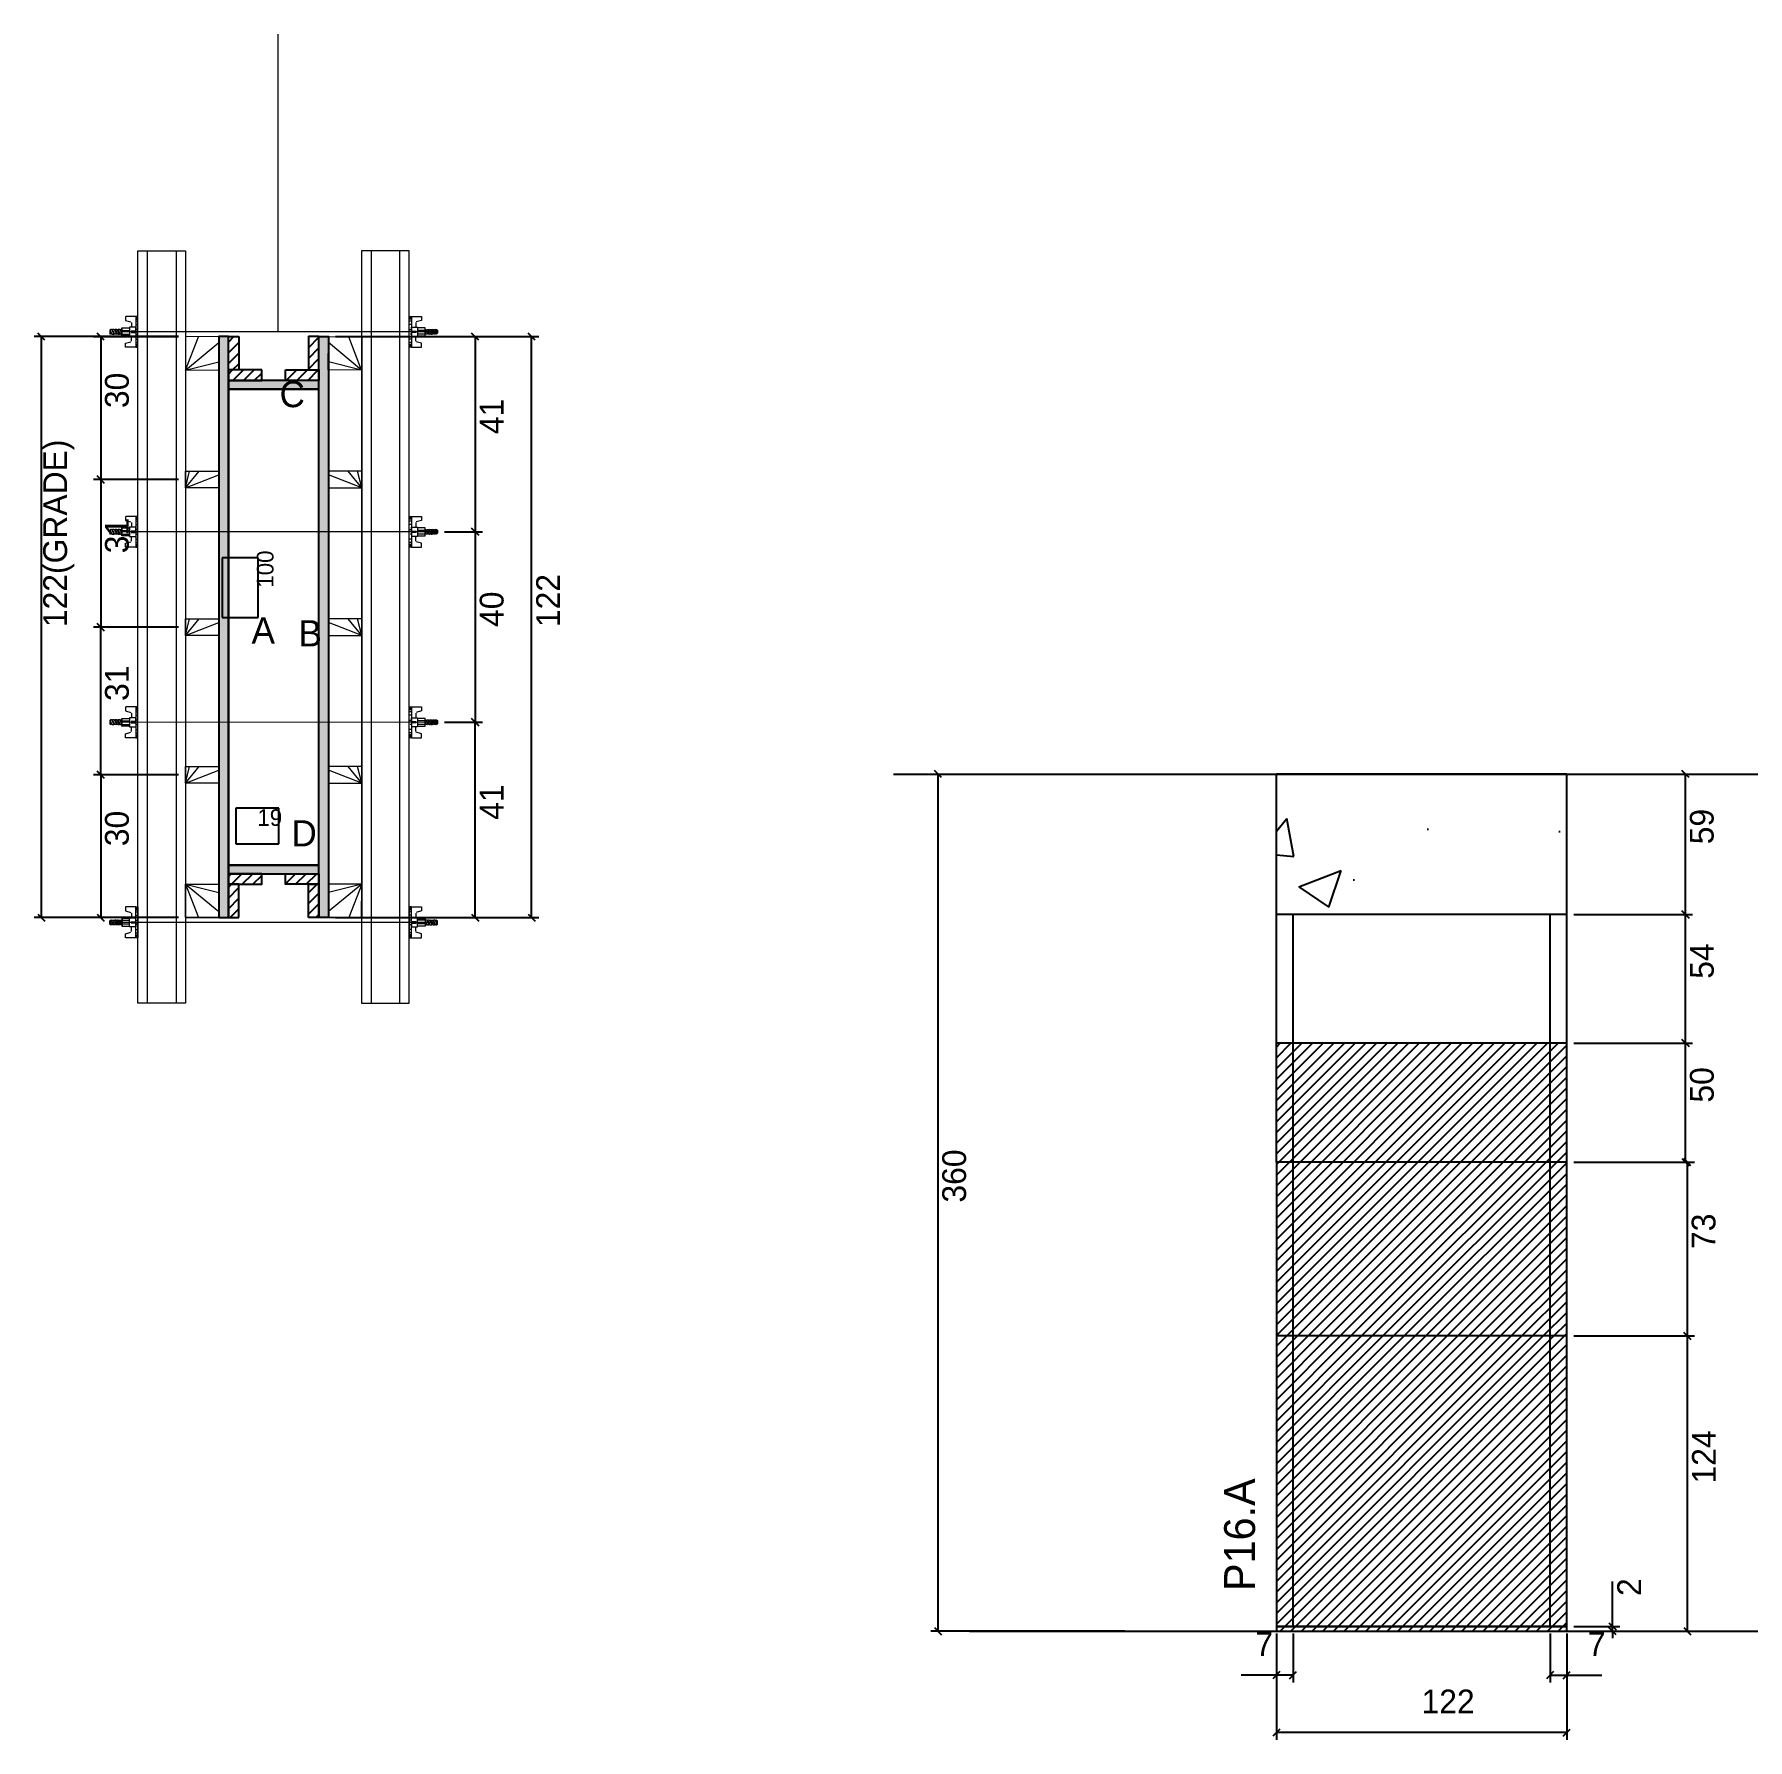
# Model space of a CAD drawing. Header units: metres. Extents: x 4489 to 5830, y 12348 to 13065.
# Drawn here: x 4489 to 5209, y 12348 to 13065 of the extents above; entities that cross this region are included whole.
import ezdxf

# ---------------------------------------------------------------- set-up
doc = ezdxf.new("R2010")
doc.units = ezdxf.units.M
for name, color, linetype in [('CHAPA', 7, 'Continuous'), ('COTA', 7, 'Continuous'), ('Hachura', 7, 'Continuous'), ('Madeira', 7, 'Continuous'), ('NIVEL 2° PAV.', 7, 'Continuous'), ('Nível', 7, 'Continuous'), ('Painéis', 7, 'Continuous'), ('Perfil Metálico', 7, 'Continuous'), ('SARR_2.2x7', 7, 'Continuous'), ('SARRAFO', 7, 'Continuous'), ('Texto Seção', 7, 'Continuous'), ('TEXTO_GERAL', 7, 'Continuous')]:
    doc.layers.add(name, color=color, linetype=linetype)

msp = doc.modelspace()

# ---------------------------------------------------------------- hatches: boundary and pattern name
at = {"layer": 'COTA'}
h = msp.add_hatch(dxfattribs=at)
h.set_pattern_fill('AR-CONC')
h.paths.add_polyline_path([(5010.48, 12753.86), (5010.48, 12694.86), (5132.48, 12694.86), (5132.48, 12753.86), (5010.48, 12753.86)])
at = {"layer": 'Hachura'}
h = msp.add_hatch(color=7, dxfattribs=at)
h.dxf.hatch_style = 1
h.paths.add_polyline_path([(4570.14, 12937.57), (4566.14, 12937.57), (4566.14, 12693.57), (4570.14, 12693.57), (4570.14, 12937.57)])
h = msp.add_hatch(color=7, dxfattribs=at)
h.dxf.hatch_style = 1
h.paths.add_polyline_path([(4570.14, 12937.57), (4566.14, 12937.57), (4566.14, 12693.57), (4570.14, 12693.57), (4570.14, 12937.57)])
h = msp.add_hatch(dxfattribs=at)
h.set_pattern_fill('ANSI31')
h.paths.add_polyline_path([(4570.14, 12923.57), (4574.54, 12923.57), (4574.54, 12937.57), (4570.14, 12937.57), (4570.14, 12923.57)])
h = msp.add_hatch(dxfattribs=at)
h.set_pattern_fill('ANSI31')
h.paths.add_polyline_path([(4608.14, 12923.57), (4603.74, 12923.57), (4603.74, 12937.57), (4608.14, 12937.57), (4608.14, 12923.57)])
h = msp.add_hatch(color=7, dxfattribs=at)
h.dxf.hatch_style = 1
h.paths.add_polyline_path([(4608.14, 12937.57), (4612.14, 12937.57), (4612.14, 12693.57), (4608.14, 12693.57), (4608.14, 12937.57)])
h = msp.add_hatch(color=7, dxfattribs=at)
h.dxf.hatch_style = 1
h.paths.add_polyline_path([(4608.14, 12937.57), (4612.14, 12937.57), (4612.14, 12693.57), (4608.14, 12693.57), (4608.14, 12937.57)])
h = msp.add_hatch(dxfattribs=at)
h.set_pattern_fill('ANSI31')
h.paths.add_polyline_path([(4570.14, 12919.17), (4570.14, 12923.57), (4584.14, 12923.57), (4584.14, 12919.17), (4570.14, 12919.17)])
h = msp.add_hatch(dxfattribs=at)
h.set_pattern_fill('ANSI31')
h.paths.add_polyline_path([(4608.14, 12919.17), (4608.14, 12923.57), (4594.14, 12923.57), (4594.14, 12919.17), (4608.14, 12919.17)])
h = msp.add_hatch(color=7, dxfattribs=at)
h.dxf.hatch_style = 1
h.paths.add_polyline_path([(4608.14, 12915.57), (4608.14, 12919.17), (4570.14, 12919.17), (4570.14, 12915.57), (4608.14, 12915.57)])
h = msp.add_hatch(color=7, dxfattribs=at)
h.dxf.hatch_style = 1
h.paths.add_polyline_path([(4608.14, 12915.57), (4608.14, 12919.17), (4570.14, 12919.17), (4570.14, 12915.57), (4608.14, 12915.57)])
h = msp.add_hatch(color=7, dxfattribs=at)
h.dxf.hatch_style = 1
h.paths.add_polyline_path([(4608.14, 12711.97), (4608.14, 12715.57), (4570.14, 12715.57), (4570.14, 12711.97), (4608.14, 12711.97)])
h = msp.add_hatch(color=7, dxfattribs=at)
h.dxf.hatch_style = 1
h.paths.add_polyline_path([(4608.14, 12711.97), (4608.14, 12715.57), (4570.14, 12715.57), (4570.14, 12711.97), (4608.14, 12711.97)])
h = msp.add_hatch(dxfattribs=at)
h.set_pattern_fill('ANSI31')
h.paths.add_polyline_path([(4570.14, 12707.57), (4570.14, 12711.97), (4584.14, 12711.97), (4584.14, 12707.57), (4570.14, 12707.57)])
h = msp.add_hatch(dxfattribs=at)
h.set_pattern_fill('ANSI31')
h.paths.add_polyline_path([(4570.14, 12707.57), (4574.54, 12707.57), (4574.54, 12693.57), (4570.14, 12693.57), (4570.14, 12707.57)])
h = msp.add_hatch(dxfattribs=at)
h.set_pattern_fill('ANSI31')
h.paths.add_polyline_path([(4608.14, 12707.57), (4608.14, 12711.97), (4594.14, 12711.97), (4594.14, 12707.57), (4608.14, 12707.57)])
h = msp.add_hatch(dxfattribs=at)
h.set_pattern_fill('ANSI31')
h.paths.add_polyline_path([(4608.14, 12707.57), (4603.74, 12707.57), (4603.74, 12693.57), (4608.14, 12693.57), (4608.14, 12707.57)])
h = msp.add_hatch(dxfattribs=at)
h.set_pattern_fill('ANSI31')
h.paths.add_polyline_path([(5010.48, 12640.86), (5010.48, 12517.86), (5132.48, 12517.86), (5132.48, 12640.86), (5010.48, 12640.86)])
h = msp.add_hatch(dxfattribs=at)
h.set_pattern_fill('ANSI31')
h.paths.add_polyline_path([(5132.48, 12517.86), (5010.48, 12517.86), (5010.48, 12393.86), (5132.48, 12393.86), (5132.48, 12517.86)])

# ---------------------------------------------------------------- linework, layer by layer
at = {"layer": 'CHAPA', "color": 1, "lineweight": 25}
for points in [[(4570.14, 12937.57), (4566.14, 12937.57), (4566.14, 12693.57), (4570.14, 12693.57)], [(4570.14, 12937.57), (4566.14, 12937.57), (4566.14, 12693.57), (4570.14, 12693.57)], [(4608.14, 12937.57), (4612.14, 12937.57), (4612.14, 12693.57), (4608.14, 12693.57)], [(4608.14, 12937.57), (4612.14, 12937.57), (4612.14, 12693.57), (4608.14, 12693.57)], [(4608.14, 12915.57), (4608.14, 12919.17), (4570.14, 12919.17), (4570.14, 12915.57)], [(4608.14, 12915.57), (4608.14, 12919.17), (4570.14, 12919.17), (4570.14, 12915.57)], [(4608.14, 12711.97), (4608.14, 12715.57), (4570.14, 12715.57), (4570.14, 12711.97)], [(4608.14, 12711.97), (4608.14, 12715.57), (4570.14, 12715.57), (4570.14, 12711.97)]]:
    msp.add_lwpolyline(points, close=True, dxfattribs=at)
at = {"layer": 'COTA', "color": 0, "lineweight": 25}
for p, q in [((4493.08, 12936.07), (4490.08, 12939.07)), ((4518.01, 12936.05), (4515.01, 12939.05)), ((4675.36, 12936.07), (4672.36, 12939.07)), ((4699.05, 12936.07), (4696.05, 12939.07)), ((4515.01, 12879.06), (4518.01, 12876.06)), ((4518.01, 12876.06), (4515.01, 12879.06)), ((4672.36, 12857.14), (4675.36, 12854.14)), ((4675.36, 12854.14), (4672.36, 12857.14)), ((4515.01, 12817.08), (4518.01, 12814.08)), ((4518.01, 12814.06), (4515.01, 12817.06)), ((4675.36, 12774.14), (4672.36, 12777.14)), ((4672.36, 12777.14), (4675.36, 12774.14)), ((4518.01, 12752.06), (4515.01, 12755.06)), ((4515.01, 12755.06), (4518.01, 12752.06)), ((5183.86, 12752.36), (5180.86, 12755.36)), ((4490.08, 12695.07), (4493.08, 12692.07)), ((4515.01, 12695.06), (4518.01, 12692.06)), ((4672.36, 12695.07), (4675.36, 12692.07)), ((4696.05, 12695.07), (4699.05, 12692.07)), ((5180.86, 12696.36), (5183.86, 12693.36)), ((5183.86, 12693.36), (5180.86, 12696.36)), ((5183.86, 12639.36), (5180.86, 12642.36)), ((5180.86, 12642.36), (5183.86, 12639.36)), ((5180.86, 12592.36), (5183.86, 12589.36)), ((5184.7, 12589.36), (5181.7, 12592.36)), ((5184.7, 12516.36), (5181.7, 12519.36)), ((5181.7, 12519.36), (5184.7, 12516.36)), ((5150.23, 12397.36), (5153.23, 12394.36)), ((5153.23, 12392.36), (5150.23, 12395.36)), ((5181.7, 12395.36), (5184.7, 12392.36)), ((5011.98, 12376.85), (5008.98, 12373.85)), ((5015.98, 12373.85), (5018.98, 12376.85)), ((5126.98, 12376.85), (5123.98, 12373.85)), ((5130.98, 12373.85), (5133.98, 12376.85)), ((5011.98, 12352.75), (5008.98, 12349.75)), ((5130.98, 12349.75), (5133.98, 12352.75))]:
    msp.add_line(p, q, dxfattribs=at)
at = {"layer": 'COTA', "color": 241, "lineweight": 25}
for p, q in [((4549.14, 12937.57), (4488.58, 12937.57)), ((4491.58, 12693.57), (4491.58, 12937.57)), ((4549.13, 12937.55), (4513.51, 12937.55)), ((4516.51, 12937.55), (4516.51, 12877.56)), ((4615.14, 12937.57), (4700.55, 12937.57)), ((4649.14, 12937.57), (4676.86, 12937.57)), ((4673.86, 12937.57), (4673.86, 12855.64)), ((4697.55, 12693.57), (4697.55, 12937.57)), ((4549.13, 12877.56), (4513.51, 12877.56)), ((4549.13, 12877.56), (4513.51, 12877.56)), ((4516.51, 12877.56), (4516.51, 12815.58)), ((4660.94, 12855.64), (4676.86, 12855.64)), ((4660.94, 12855.64), (4676.86, 12855.64)), ((4673.86, 12855.64), (4673.86, 12775.64)), ((4549.13, 12815.58), (4513.51, 12815.58)), ((4549.13, 12815.56), (4513.51, 12815.56)), ((4516.51, 12753.56), (4516.51, 12815.56)), ((4660.94, 12775.64), (4676.86, 12775.64)), ((4660.94, 12775.64), (4676.86, 12775.64)), ((4673.86, 12693.57), (4673.86, 12775.64)), ((4549.13, 12753.56), (4513.51, 12753.56)), ((4549.13, 12753.56), (4513.51, 12753.56)), ((4516.51, 12753.56), (4516.51, 12693.56)), ((5132.48, 12753.86), (5010.48, 12753.86)), ((5010.48, 12694.86), (5010.48, 12753.86)), ((5132.48, 12694.86), (5132.48, 12753.86)), ((4549.14, 12693.57), (4488.58, 12693.57)), ((4549.13, 12693.56), (4513.51, 12693.56)), ((4615.14, 12693.57), (4700.55, 12693.57)), ((4649.14, 12693.57), (4676.86, 12693.57))]:
    msp.add_line(p, q, dxfattribs=at)
at = {"layer": 'COTA', "color": 180, "lineweight": 25}
for p, q in [((4582.59, 12844.63), (4567.59, 12844.63)), ((4567.59, 12844.63), (4567.59, 12819.63)), ((4582.59, 12819.63), (4582.59, 12844.63)), ((4567.59, 12819.63), (4582.59, 12819.63)), ((4591.32, 12739.57), (4573.32, 12739.57)), ((4573.32, 12739.57), (4573.32, 12724.57)), ((4591.32, 12724.57), (4591.32, 12739.57)), ((4573.32, 12724.57), (4591.32, 12724.57))]:
    msp.add_line(p, q, dxfattribs=at)
at = {"layer": 'COTA', "color": 4, "lineweight": 25}
for p, q in [((5135.48, 12753.86), (5185.36, 12753.86)), ((5182.36, 12694.86), (5182.36, 12753.86)), ((5135.48, 12694.86), (5185.36, 12694.86)), ((5135.48, 12694.86), (5185.36, 12694.86)), ((5182.36, 12640.86), (5182.36, 12694.86)), ((5135.48, 12640.86), (5185.36, 12640.86)), ((5135.48, 12640.86), (5185.36, 12640.86)), ((5182.36, 12590.86), (5182.36, 12640.86)), ((5135.48, 12590.86), (5185.36, 12590.86)), ((5153.48, 12590.86), (5186.2, 12590.86)), ((5183.2, 12517.86), (5183.2, 12590.86)), ((5135.48, 12517.86), (5186.2, 12517.86)), ((5135.48, 12517.86), (5186.2, 12517.86)), ((5183.2, 12393.86), (5183.2, 12517.86)), ((5151.73, 12395.86), (5151.73, 12414.66)), ((5010.48, 12392.86), (5010.48, 12348.25)), ((5010.48, 12390.86), (5010.48, 12372.35)), ((5017.48, 12392.86), (5017.48, 12372.35)), ((5125.48, 12392.86), (5125.48, 12372.35)), ((5132.48, 12392.86), (5132.48, 12348.25)), ((5132.48, 12390.86), (5132.48, 12372.35)), ((5135.48, 12395.86), (5154.73, 12395.86)), ((5135.48, 12393.86), (5154.73, 12393.86)), ((5135.48, 12393.86), (5186.2, 12393.86)), ((5151.73, 12393.86), (5151.73, 12395.86)), ((5151.73, 12393.86), (5151.73, 12390.86)), ((5010.48, 12375.35), (4995.75, 12375.35)), ((5017.48, 12375.35), (5010.48, 12375.35)), ((5125.48, 12375.35), (5132.48, 12375.35)), ((5132.48, 12375.35), (5147.21, 12375.35)), ((5132.48, 12351.25), (5010.48, 12351.25))]:
    msp.add_line(p, q, dxfattribs=at)
at = {"layer": 'Hachura', "color": 0, "lineweight": 9}
for p, q in [((4526.98, 12946.02), (4526.98, 12944.35)), ((4532.14, 12946.02), (4527, 12946.02)), ((4531.22, 12945.88), (4532.14, 12945.88)), ((4531.22, 12945.67), (4532.14, 12945.67)), ((4531.22, 12945.34), (4532.14, 12945.34)), ((4531.24, 12946.02), (4531.24, 12933.13)), ((4531.24, 12946.02), (4531.24, 12940.87)), ((4532.14, 12933.13), (4532.14, 12946.02)), ((4647.06, 12945.88), (4646.13, 12945.88)), ((4647.06, 12945.67), (4646.13, 12945.67)), ((4647.06, 12945.34), (4646.13, 12945.34)), ((4646.14, 12933.13), (4646.14, 12946.02)), ((4646.14, 12946.02), (4651.27, 12946.02)), ((4647.04, 12946.03), (4647.04, 12933.13)), ((4647.04, 12946.03), (4647.04, 12940.87)), ((4651.3, 12946.03), (4651.3, 12944.35)), ((4520.66, 12940.61), (4520.34, 12940.29)), ((4520.34, 12940.29), (4520.34, 12939)), ((4520.66, 12938.67), (4520.34, 12939)), ((4520.98, 12940.61), (4520.66, 12940.61)), ((4520.66, 12938.67), (4520.66, 12940.61)), ((4521.3, 12938.67), (4520.66, 12939.96)), ((4521.22, 12938.57), (4520.66, 12939.7)), ((4520.66, 12939.19), (4521, 12938.51)), ((4520.66, 12938.93), (4520.79, 12938.67)), ((4520.98, 12940.61), (4521.95, 12938.67)), ((4520.98, 12940.61), (4521.95, 12938.67)), ((4521.07, 12940.68), (4522.16, 12938.51)), ((4521.3, 12938.67), (4521.95, 12938.67)), ((4522.39, 12938.57), (4521.32, 12940.71)), ((4522.14, 12940.61), (4521.5, 12940.61)), ((4522.46, 12938.67), (4521.5, 12940.61)), ((4522.14, 12940.61), (4523.11, 12938.67)), ((4522.23, 12940.68), (4523.32, 12938.51)), ((4523.11, 12938.67), (4522.46, 12938.67)), ((4523.55, 12938.57), (4522.48, 12940.71)), ((4523.3, 12940.61), (4522.66, 12940.61)), ((4523.63, 12938.67), (4522.66, 12940.61)), ((4522.87, 12940.61), (4522.66, 12940.61)), ((4523.3, 12940.61), (4524.27, 12938.67)), ((4523.4, 12940.68), (4524.48, 12938.51)), ((4523.84, 12938.67), (4523.63, 12938.67)), ((4524.71, 12938.57), (4523.64, 12940.71)), ((4524.46, 12940.61), (4523.82, 12940.61)), ((4524.79, 12938.67), (4523.82, 12940.61)), ((4523.84, 12938.67), (4524.27, 12938.67)), ((4524.46, 12940.61), (4525.43, 12938.67)), ((4524.79, 12938.67), (4525.43, 12938.67)), ((4525.43, 12939.45), (4524.8, 12940.71)), ((4525.43, 12939.7), (4524.98, 12940.61)), ((4525.43, 12940.61), (4524.98, 12940.61)), ((4525.43, 12937.9), (4525.43, 12941.25)), ((4525.43, 12941.25), (4528.66, 12941.25)), ((4525.43, 12940.22), (4528.66, 12940.22)), ((4525.43, 12938.67), (4528.66, 12938.67)), ((4528.66, 12937.9), (4525.43, 12937.9)), ((4525.5, 12937.9), (4525.5, 12941.25)), ((4526.98, 12944.35), (4529.19, 12943.77)), ((4528.66, 12941.51), (4528.66, 12937.64)), ((4531.24, 12941.51), (4528.66, 12941.51)), ((4528.66, 12937.64), (4528.66, 12937.9)), ((4528.66, 12937.64), (4528.66, 12937.9)), ((4531.24, 12939.89), (4529.24, 12939.89)), ((4529.24, 12939.37), (4531.24, 12939.37)), ((4529.43, 12943.45), (4529.43, 12941.51)), ((4531.22, 12944.87), (4532.14, 12944.87)), ((4531.22, 12944.03), (4532.14, 12944.03)), ((4531.22, 12942.62), (4532.14, 12942.62)), ((4531.24, 12939.58), (4531.24, 12941.51)), ((4531.24, 12940.87), (4531.24, 12940.22)), ((4531.24, 12939.58), (4532.14, 12939.58)), ((4531.56, 12940.54), (4531.34, 12940.54)), ((4531.36, 12938.6), (4531.79, 12938.6)), ((4531.99, 12940.54), (4531.56, 12940.54)), ((4532.14, 12934.08), (4532.14, 12941.89)), ((4647.06, 12944.87), (4646.13, 12944.87)), ((4647.06, 12944.03), (4646.13, 12944.03)), ((4647.06, 12942.62), (4646.13, 12942.62)), ((4646.14, 12934.08), (4646.14, 12941.89)), ((4647.04, 12939.58), (4646.14, 12939.58)), ((4646.29, 12940.54), (4646.72, 12940.54)), ((4646.91, 12938.6), (4646.48, 12938.6)), ((4646.72, 12940.54), (4646.93, 12940.54)), ((4647.04, 12939.58), (4647.04, 12941.51)), ((4647.04, 12941.51), (4649.62, 12941.51)), ((4647.04, 12940.87), (4647.04, 12940.22)), ((4647.04, 12939.89), (4649.04, 12939.89)), ((4649.04, 12939.37), (4647.04, 12939.37)), ((4648.85, 12943.46), (4648.85, 12941.51)), ((4651.3, 12944.35), (4649.09, 12943.77)), ((4649.62, 12941.51), (4649.62, 12937.64)), ((4652.85, 12941.25), (4649.62, 12941.25)), ((4652.85, 12940.22), (4649.62, 12940.22)), ((4652.85, 12938.67), (4649.62, 12938.67)), ((4649.62, 12937.9), (4652.85, 12937.9)), ((4649.62, 12937.64), (4649.62, 12937.9)), ((4649.62, 12937.64), (4649.62, 12937.9)), ((4652.78, 12937.9), (4652.78, 12941.25)), ((4652.85, 12937.9), (4652.85, 12941.25)), ((4652.85, 12939.45), (4653.48, 12940.71)), ((4653.81, 12940.61), (4652.85, 12938.67)), ((4652.85, 12939.71), (4653.3, 12940.61)), ((4652.85, 12940.61), (4653.3, 12940.61)), ((4653.49, 12938.67), (4652.85, 12938.67)), ((4653.49, 12938.67), (4654.46, 12940.61)), ((4653.57, 12938.57), (4654.64, 12940.71)), ((4654.88, 12940.68), (4653.8, 12938.52)), ((4653.81, 12940.61), (4654.46, 12940.61)), ((4654.97, 12940.61), (4654.01, 12938.67)), ((4654.44, 12938.67), (4654.01, 12938.67)), ((4654.44, 12938.67), (4654.65, 12938.67)), ((4654.65, 12938.67), (4655.62, 12940.61)), ((4654.73, 12938.57), (4655.8, 12940.71)), ((4656.04, 12940.68), (4654.96, 12938.52)), ((4654.97, 12940.61), (4655.62, 12940.61)), ((4656.13, 12940.61), (4655.17, 12938.67)), ((4655.17, 12938.67), (4655.81, 12938.67)), ((4655.41, 12940.61), (4655.62, 12940.61)), ((4655.81, 12938.67), (4656.78, 12940.61)), ((4655.89, 12938.57), (4656.96, 12940.71)), ((4657.2, 12940.68), (4656.12, 12938.52)), ((4656.13, 12940.61), (4656.78, 12940.61)), ((4657.3, 12940.61), (4656.33, 12938.67)), ((4657.3, 12940.61), (4656.33, 12938.67)), ((4656.97, 12938.67), (4656.33, 12938.67)), ((4656.97, 12938.67), (4657.62, 12939.96)), ((4657.05, 12938.57), (4657.62, 12939.71)), ((4657.62, 12939.19), (4657.28, 12938.52)), ((4657.3, 12940.61), (4657.62, 12940.61)), ((4657.62, 12938.93), (4657.49, 12938.67)), ((4657.62, 12940.61), (4657.94, 12940.29)), ((4657.62, 12938.68), (4657.62, 12940.61)), ((4657.62, 12938.68), (4657.94, 12939)), ((4657.94, 12940.29), (4657.94, 12939)), ((4526.98, 12934.8), (4529.19, 12935.38)), ((4526.98, 12933.13), (4526.98, 12934.8)), ((4531.24, 12933.13), (4526.98, 12933.13)), ((4528.66, 12937.64), (4531.24, 12937.64)), ((4529.43, 12935.7), (4529.43, 12937.64)), ((4531.22, 12936.55), (4532.14, 12936.55)), ((4531.22, 12935.12), (4532.14, 12935.12)), ((4531.22, 12934.27), (4532.14, 12934.27)), ((4531.22, 12933.81), (4532.14, 12933.81)), ((4531.22, 12933.47), (4532.14, 12933.47)), ((4531.22, 12933.26), (4532.14, 12933.26)), ((4531.24, 12933.13), (4532.14, 12933.13)), ((4647.06, 12935.12), (4646.13, 12935.12)), ((4647.06, 12934.28), (4646.13, 12934.28)), ((4647.06, 12933.81), (4646.13, 12933.81)), ((4647.06, 12933.48), (4646.13, 12933.48)), ((4647.06, 12933.26), (4646.13, 12933.26)), ((4647.06, 12936.55), (4646.14, 12936.55)), ((4647.04, 12933.13), (4646.14, 12933.13)), ((4649.62, 12937.64), (4647.04, 12937.64)), ((4647.04, 12933.13), (4651.3, 12933.13)), ((4648.85, 12935.7), (4648.85, 12937.65)), ((4651.3, 12934.8), (4649.09, 12935.39)), ((4651.3, 12933.13), (4651.3, 12934.8)), ((4526.98, 12862.02), (4526.98, 12860.35)), ((4526.98, 12860.35), (4529.19, 12859.77)), ((4532.14, 12862.02), (4527, 12862.02)), ((4529.43, 12859.45), (4529.43, 12857.51)), ((4531.22, 12861.88), (4532.14, 12861.88)), ((4531.22, 12861.67), (4532.14, 12861.67)), ((4531.22, 12861.34), (4532.14, 12861.34)), ((4531.22, 12860.87), (4532.14, 12860.87)), ((4531.22, 12860.03), (4532.14, 12860.03)), ((4531.22, 12858.62), (4532.14, 12858.62)), ((4531.24, 12862.02), (4531.24, 12849.13)), ((4531.24, 12862.02), (4531.24, 12856.87)), ((4532.14, 12849.13), (4532.14, 12862.02)), ((4647.06, 12861.88), (4646.13, 12861.88)), ((4647.06, 12861.67), (4646.13, 12861.67)), ((4647.06, 12861.34), (4646.13, 12861.34)), ((4647.06, 12860.87), (4646.13, 12860.87)), ((4647.06, 12860.03), (4646.13, 12860.03)), ((4647.06, 12858.62), (4646.13, 12858.62)), ((4646.14, 12849.13), (4646.14, 12862.02)), ((4646.14, 12862.02), (4651.27, 12862.02)), ((4647.04, 12862.03), (4647.04, 12849.13)), ((4647.04, 12862.03), (4647.04, 12856.87)), ((4648.85, 12859.45), (4648.85, 12857.51)), ((4651.3, 12860.35), (4649.09, 12859.77)), ((4651.3, 12862.03), (4651.3, 12860.35)), ((4520.66, 12856.61), (4520.34, 12856.29)), ((4520.34, 12856.29), (4520.34, 12855)), ((4520.66, 12854.67), (4520.34, 12855)), ((4520.98, 12856.61), (4520.66, 12856.61)), ((4520.66, 12854.67), (4520.66, 12856.61)), ((4521.3, 12854.67), (4520.66, 12855.96)), ((4521.22, 12854.57), (4520.66, 12855.7)), ((4520.66, 12855.19), (4521, 12854.51)), ((4520.66, 12854.93), (4520.79, 12854.67)), ((4520.98, 12856.61), (4521.95, 12854.67)), ((4520.98, 12856.61), (4521.95, 12854.67)), ((4521.07, 12856.68), (4522.16, 12854.51)), ((4521.3, 12854.67), (4521.95, 12854.67)), ((4522.39, 12854.57), (4521.32, 12856.71)), ((4522.14, 12856.61), (4521.5, 12856.61)), ((4522.46, 12854.67), (4521.5, 12856.61)), ((4522.14, 12856.61), (4523.11, 12854.67)), ((4522.23, 12856.68), (4523.32, 12854.51)), ((4523.11, 12854.67), (4522.46, 12854.67)), ((4523.55, 12854.57), (4522.48, 12856.71)), ((4523.3, 12856.61), (4522.66, 12856.61)), ((4523.63, 12854.67), (4522.66, 12856.61)), ((4522.87, 12856.61), (4522.66, 12856.61)), ((4523.3, 12856.61), (4524.27, 12854.67)), ((4523.4, 12856.68), (4524.48, 12854.51)), ((4523.84, 12854.67), (4523.63, 12854.67)), ((4524.71, 12854.57), (4523.64, 12856.71)), ((4524.46, 12856.61), (4523.82, 12856.61)), ((4524.79, 12854.67), (4523.82, 12856.61)), ((4523.84, 12854.67), (4524.27, 12854.67)), ((4524.46, 12856.61), (4525.43, 12854.67)), ((4524.79, 12854.67), (4525.43, 12854.67)), ((4525.43, 12855.45), (4524.8, 12856.71)), ((4525.43, 12855.7), (4524.98, 12856.61)), ((4525.43, 12856.61), (4524.98, 12856.61)), ((4525.43, 12853.9), (4525.43, 12857.25)), ((4525.43, 12857.25), (4528.66, 12857.25)), ((4525.43, 12856.22), (4528.66, 12856.22)), ((4525.43, 12854.67), (4528.66, 12854.67)), ((4528.66, 12853.9), (4525.43, 12853.9)), ((4525.5, 12853.9), (4525.5, 12857.25)), ((4526.98, 12850.8), (4529.19, 12851.38)), ((4528.66, 12857.51), (4528.66, 12853.64)), ((4531.24, 12857.51), (4528.66, 12857.51)), ((4528.66, 12853.64), (4528.66, 12853.9)), ((4528.66, 12853.64), (4528.66, 12853.9)), ((4528.66, 12853.64), (4531.24, 12853.64)), ((4531.24, 12855.89), (4529.24, 12855.89)), ((4529.24, 12855.37), (4531.24, 12855.37)), ((4529.43, 12851.7), (4529.43, 12853.64)), ((4531.22, 12852.55), (4532.14, 12852.55)), ((4531.24, 12855.58), (4531.24, 12857.51)), ((4531.24, 12856.87), (4531.24, 12856.22)), ((4531.24, 12855.58), (4532.14, 12855.58)), ((4531.56, 12856.54), (4531.34, 12856.54)), ((4531.36, 12854.6), (4531.79, 12854.6)), ((4531.99, 12856.54), (4531.56, 12856.54)), ((4532.14, 12850.08), (4532.14, 12857.89)), ((4646.14, 12850.08), (4646.14, 12857.89)), ((4647.04, 12855.58), (4646.14, 12855.58)), ((4647.06, 12852.55), (4646.14, 12852.55)), ((4646.29, 12856.54), (4646.72, 12856.54)), ((4646.91, 12854.6), (4646.48, 12854.6)), ((4646.72, 12856.54), (4646.93, 12856.54)), ((4647.04, 12855.58), (4647.04, 12857.51)), ((4647.04, 12857.51), (4649.62, 12857.51)), ((4647.04, 12856.87), (4647.04, 12856.22)), ((4647.04, 12855.89), (4649.04, 12855.89)), ((4649.04, 12855.37), (4647.04, 12855.37)), ((4649.62, 12853.64), (4647.04, 12853.64)), ((4648.85, 12851.7), (4648.85, 12853.65)), ((4651.3, 12850.8), (4649.09, 12851.39)), ((4649.62, 12857.51), (4649.62, 12853.64)), ((4652.85, 12857.25), (4649.62, 12857.25)), ((4652.85, 12856.22), (4649.62, 12856.22)), ((4652.85, 12854.67), (4649.62, 12854.67)), ((4649.62, 12853.9), (4652.85, 12853.9)), ((4649.62, 12853.64), (4649.62, 12853.9)), ((4649.62, 12853.64), (4649.62, 12853.9)), ((4652.78, 12853.9), (4652.78, 12857.25)), ((4652.85, 12853.9), (4652.85, 12857.25)), ((4652.85, 12855.45), (4653.48, 12856.71)), ((4653.81, 12856.61), (4652.85, 12854.67)), ((4652.85, 12855.71), (4653.3, 12856.61)), ((4652.85, 12856.61), (4653.3, 12856.61)), ((4653.49, 12854.67), (4652.85, 12854.67)), ((4653.49, 12854.67), (4654.46, 12856.61)), ((4653.57, 12854.57), (4654.64, 12856.71)), ((4654.88, 12856.68), (4653.8, 12854.52)), ((4653.81, 12856.61), (4654.46, 12856.61)), ((4654.97, 12856.61), (4654.01, 12854.67)), ((4654.44, 12854.67), (4654.01, 12854.67)), ((4654.44, 12854.67), (4654.65, 12854.67)), ((4654.65, 12854.67), (4655.62, 12856.61)), ((4654.73, 12854.57), (4655.8, 12856.71)), ((4656.04, 12856.68), (4654.96, 12854.52)), ((4654.97, 12856.61), (4655.62, 12856.61)), ((4656.13, 12856.61), (4655.17, 12854.67)), ((4655.17, 12854.67), (4655.81, 12854.67)), ((4655.41, 12856.61), (4655.62, 12856.61)), ((4655.81, 12854.67), (4656.78, 12856.61)), ((4655.89, 12854.57), (4656.96, 12856.71)), ((4657.2, 12856.68), (4656.12, 12854.52)), ((4656.13, 12856.61), (4656.78, 12856.61)), ((4657.3, 12856.61), (4656.33, 12854.67)), ((4657.3, 12856.61), (4656.33, 12854.67)), ((4656.97, 12854.67), (4656.33, 12854.67)), ((4656.97, 12854.67), (4657.62, 12855.96)), ((4657.05, 12854.57), (4657.62, 12855.7)), ((4657.62, 12855.19), (4657.28, 12854.52)), ((4657.3, 12856.61), (4657.62, 12856.61)), ((4657.62, 12854.93), (4657.49, 12854.67)), ((4657.62, 12856.61), (4657.94, 12856.29)), ((4657.62, 12854.67), (4657.62, 12856.61)), ((4657.62, 12854.67), (4657.94, 12855)), ((4657.94, 12856.29), (4657.94, 12855)), ((4526.98, 12849.13), (4526.98, 12850.8)), ((4531.24, 12849.13), (4526.98, 12849.13)), ((4531.22, 12851.12), (4532.14, 12851.12)), ((4531.22, 12850.27), (4532.14, 12850.27)), ((4531.22, 12849.81), (4532.14, 12849.81)), ((4531.22, 12849.47), (4532.14, 12849.47)), ((4531.22, 12849.26), (4532.14, 12849.26)), ((4531.24, 12849.13), (4532.14, 12849.13)), ((4647.06, 12851.12), (4646.13, 12851.12)), ((4647.06, 12850.28), (4646.13, 12850.28)), ((4647.06, 12849.81), (4646.13, 12849.81)), ((4647.06, 12849.47), (4646.13, 12849.47)), ((4647.06, 12849.26), (4646.13, 12849.26)), ((4647.04, 12849.13), (4646.14, 12849.13)), ((4647.04, 12849.13), (4651.3, 12849.13)), ((4651.3, 12849.13), (4651.3, 12850.8)), ((4526.98, 12782.02), (4526.98, 12780.35)), ((4526.98, 12780.35), (4529.19, 12779.77)), ((4532.14, 12782.02), (4527, 12782.02)), ((4529.43, 12779.45), (4529.43, 12777.51)), ((4531.22, 12781.88), (4532.14, 12781.88)), ((4531.22, 12781.67), (4532.14, 12781.67)), ((4531.22, 12781.34), (4532.14, 12781.34)), ((4531.22, 12780.87), (4532.14, 12780.87)), ((4531.22, 12780.03), (4532.14, 12780.03)), ((4531.24, 12782.02), (4531.24, 12769.13)), ((4531.24, 12782.02), (4531.24, 12776.87)), ((4532.14, 12769.13), (4532.14, 12782.02)), ((4647.06, 12781.88), (4646.13, 12781.88)), ((4647.06, 12781.67), (4646.13, 12781.67)), ((4647.06, 12781.34), (4646.13, 12781.34)), ((4647.06, 12780.87), (4646.13, 12780.87)), ((4647.06, 12780.03), (4646.13, 12780.03)), ((4646.14, 12769.13), (4646.14, 12782.02)), ((4646.14, 12782.02), (4651.27, 12782.02)), ((4647.04, 12782.03), (4647.04, 12769.13)), ((4647.04, 12782.03), (4647.04, 12776.87)), ((4648.85, 12779.45), (4648.85, 12777.51)), ((4651.3, 12780.35), (4649.09, 12779.77)), ((4651.3, 12782.03), (4651.3, 12780.35)), ((4520.66, 12776.61), (4520.34, 12776.29)), ((4520.34, 12776.29), (4520.34, 12775)), ((4520.66, 12774.67), (4520.34, 12775)), ((4520.98, 12776.61), (4520.66, 12776.61)), ((4520.66, 12774.67), (4520.66, 12776.61)), ((4521.3, 12774.67), (4520.66, 12775.96)), ((4521.22, 12774.57), (4520.66, 12775.7)), ((4520.66, 12775.19), (4521, 12774.51)), ((4520.66, 12774.93), (4520.79, 12774.67)), ((4520.98, 12776.61), (4521.95, 12774.67)), ((4520.98, 12776.61), (4521.95, 12774.67)), ((4521.07, 12776.68), (4522.16, 12774.51)), ((4521.3, 12774.67), (4521.95, 12774.67)), ((4522.39, 12774.57), (4521.32, 12776.71)), ((4522.14, 12776.61), (4521.5, 12776.61)), ((4522.46, 12774.67), (4521.5, 12776.61)), ((4522.14, 12776.61), (4523.11, 12774.67)), ((4522.23, 12776.68), (4523.32, 12774.51)), ((4523.11, 12774.67), (4522.46, 12774.67)), ((4523.55, 12774.57), (4522.48, 12776.71)), ((4523.3, 12776.61), (4522.66, 12776.61)), ((4523.63, 12774.67), (4522.66, 12776.61)), ((4522.87, 12776.61), (4522.66, 12776.61)), ((4523.3, 12776.61), (4524.27, 12774.67)), ((4523.4, 12776.68), (4524.48, 12774.51)), ((4523.84, 12774.67), (4523.63, 12774.67)), ((4524.71, 12774.57), (4523.64, 12776.71)), ((4524.46, 12776.61), (4523.82, 12776.61)), ((4524.79, 12774.67), (4523.82, 12776.61)), ((4523.84, 12774.67), (4524.27, 12774.67)), ((4524.46, 12776.61), (4525.43, 12774.67)), ((4524.79, 12774.67), (4525.43, 12774.67)), ((4525.43, 12775.45), (4524.8, 12776.71)), ((4525.43, 12775.7), (4524.98, 12776.61)), ((4525.43, 12776.61), (4524.98, 12776.61)), ((4525.43, 12773.9), (4525.43, 12777.25)), ((4525.43, 12777.25), (4528.66, 12777.25)), ((4525.43, 12776.22), (4528.66, 12776.22)), ((4525.43, 12774.67), (4528.66, 12774.67)), ((4528.66, 12773.9), (4525.43, 12773.9)), ((4525.5, 12773.9), (4525.5, 12777.25)), ((4528.66, 12777.51), (4528.66, 12773.64)), ((4531.24, 12777.51), (4528.66, 12777.51)), ((4528.66, 12773.64), (4528.66, 12773.9)), ((4528.66, 12773.64), (4528.66, 12773.9)), ((4528.66, 12773.64), (4531.24, 12773.64)), ((4531.24, 12775.89), (4529.24, 12775.89)), ((4529.24, 12775.37), (4531.24, 12775.37)), ((4529.43, 12771.7), (4529.43, 12773.64)), ((4531.22, 12778.62), (4532.14, 12778.62)), ((4531.22, 12772.55), (4532.14, 12772.55)), ((4531.24, 12775.58), (4531.24, 12777.51)), ((4531.24, 12776.87), (4531.24, 12776.22)), ((4531.24, 12775.58), (4532.14, 12775.58)), ((4531.56, 12776.54), (4531.34, 12776.54)), ((4531.36, 12774.6), (4531.79, 12774.6)), ((4531.99, 12776.54), (4531.56, 12776.54)), ((4532.14, 12770.08), (4532.14, 12777.89)), ((4647.06, 12778.62), (4646.13, 12778.62)), ((4646.14, 12770.08), (4646.14, 12777.89)), ((4647.04, 12775.58), (4646.14, 12775.58)), ((4647.06, 12772.55), (4646.14, 12772.55)), ((4646.29, 12776.54), (4646.72, 12776.54)), ((4646.91, 12774.6), (4646.48, 12774.6)), ((4646.72, 12776.54), (4646.93, 12776.54)), ((4647.04, 12775.58), (4647.04, 12777.51)), ((4647.04, 12777.51), (4649.62, 12777.51)), ((4647.04, 12776.87), (4647.04, 12776.22)), ((4647.04, 12775.89), (4649.04, 12775.89)), ((4649.04, 12775.37), (4647.04, 12775.37)), ((4649.62, 12773.64), (4647.04, 12773.64)), ((4648.85, 12771.7), (4648.85, 12773.65)), ((4649.62, 12777.51), (4649.62, 12773.64)), ((4652.85, 12777.25), (4649.62, 12777.25)), ((4652.85, 12776.22), (4649.62, 12776.22)), ((4652.85, 12774.67), (4649.62, 12774.67)), ((4649.62, 12773.9), (4652.85, 12773.9)), ((4649.62, 12773.64), (4649.62, 12773.9)), ((4649.62, 12773.64), (4649.62, 12773.9)), ((4652.78, 12773.9), (4652.78, 12777.25)), ((4652.85, 12773.9), (4652.85, 12777.25)), ((4652.85, 12775.45), (4653.48, 12776.71)), ((4653.81, 12776.61), (4652.85, 12774.67)), ((4652.85, 12775.71), (4653.3, 12776.61)), ((4652.85, 12776.61), (4653.3, 12776.61)), ((4653.49, 12774.67), (4652.85, 12774.67)), ((4653.49, 12774.67), (4654.46, 12776.61)), ((4653.57, 12774.57), (4654.64, 12776.71)), ((4654.88, 12776.68), (4653.8, 12774.52)), ((4653.81, 12776.61), (4654.46, 12776.61)), ((4654.97, 12776.61), (4654.01, 12774.67)), ((4654.44, 12774.67), (4654.01, 12774.67)), ((4654.44, 12774.67), (4654.65, 12774.67)), ((4654.65, 12774.67), (4655.62, 12776.61)), ((4654.73, 12774.57), (4655.8, 12776.71)), ((4656.04, 12776.68), (4654.96, 12774.52)), ((4654.97, 12776.61), (4655.62, 12776.61)), ((4656.13, 12776.61), (4655.17, 12774.67)), ((4655.17, 12774.67), (4655.81, 12774.67)), ((4655.41, 12776.61), (4655.62, 12776.61)), ((4655.81, 12774.67), (4656.78, 12776.61)), ((4655.89, 12774.57), (4656.96, 12776.71)), ((4657.2, 12776.68), (4656.12, 12774.52)), ((4656.13, 12776.61), (4656.78, 12776.61)), ((4657.3, 12776.61), (4656.33, 12774.67)), ((4657.3, 12776.61), (4656.33, 12774.67)), ((4656.97, 12774.67), (4656.33, 12774.67)), ((4656.97, 12774.67), (4657.62, 12775.96)), ((4657.05, 12774.57), (4657.62, 12775.7)), ((4657.62, 12775.19), (4657.28, 12774.52)), ((4657.3, 12776.61), (4657.62, 12776.61)), ((4657.62, 12774.93), (4657.49, 12774.67)), ((4657.62, 12776.61), (4657.94, 12776.29)), ((4657.62, 12774.67), (4657.62, 12776.61)), ((4657.62, 12774.67), (4657.94, 12775)), ((4657.94, 12776.29), (4657.94, 12775)), ((4526.98, 12770.8), (4529.19, 12771.38)), ((4526.98, 12769.13), (4526.98, 12770.8)), ((4531.24, 12769.13), (4526.98, 12769.13)), ((4531.22, 12771.12), (4532.14, 12771.12)), ((4531.22, 12770.27), (4532.14, 12770.27)), ((4531.22, 12769.81), (4532.14, 12769.81)), ((4531.22, 12769.47), (4532.14, 12769.47)), ((4531.22, 12769.26), (4532.14, 12769.26)), ((4531.24, 12769.13), (4532.14, 12769.13)), ((4647.06, 12771.12), (4646.13, 12771.12)), ((4647.06, 12770.28), (4646.13, 12770.28)), ((4647.06, 12769.81), (4646.13, 12769.81)), ((4647.06, 12769.47), (4646.13, 12769.47)), ((4647.06, 12769.26), (4646.13, 12769.26)), ((4647.04, 12769.13), (4646.14, 12769.13)), ((4647.04, 12769.13), (4651.3, 12769.13)), ((4651.3, 12770.8), (4649.09, 12771.39)), ((4651.3, 12769.13), (4651.3, 12770.8)), ((4525.43, 12693.25), (4525.43, 12689.9)), ((4528.66, 12693.25), (4525.43, 12693.25)), ((4525.5, 12693.25), (4525.5, 12689.9)), ((4531.24, 12698.02), (4526.98, 12698.02)), ((4526.98, 12698.02), (4526.98, 12696.35)), ((4526.98, 12696.35), (4529.19, 12695.76)), ((4528.66, 12689.64), (4528.66, 12693.51)), ((4528.66, 12693.51), (4531.24, 12693.51)), ((4528.66, 12693.51), (4528.66, 12693.25)), ((4528.66, 12693.51), (4528.66, 12693.25)), ((4529.43, 12695.45), (4529.43, 12693.5)), ((4531.22, 12697.88), (4532.14, 12697.88)), ((4531.22, 12697.67), (4532.14, 12697.67)), ((4531.22, 12697.34), (4532.14, 12697.34)), ((4531.22, 12696.87), (4532.14, 12696.87)), ((4531.22, 12696.03), (4532.14, 12696.03)), ((4531.22, 12694.6), (4532.14, 12694.6)), ((4531.24, 12685.12), (4531.24, 12698.02)), ((4531.24, 12698.02), (4532.14, 12698.02)), ((4532.14, 12698.02), (4532.14, 12685.13)), ((4532.14, 12697.07), (4532.14, 12689.25)), ((4647.06, 12697.88), (4646.13, 12697.88)), ((4647.06, 12697.67), (4646.13, 12697.67)), ((4647.06, 12697.34), (4646.13, 12697.34)), ((4647.06, 12696.87), (4646.13, 12696.87)), ((4647.06, 12696.03), (4646.13, 12696.03)), ((4646.14, 12698.02), (4646.14, 12685.13)), ((4647.04, 12698.02), (4646.14, 12698.02)), ((4646.14, 12697.07), (4646.14, 12689.25)), ((4647.06, 12694.6), (4646.14, 12694.6)), ((4647.04, 12685.12), (4647.04, 12698.02)), ((4647.04, 12698.02), (4651.3, 12698.02)), ((4649.62, 12693.51), (4647.04, 12693.51)), ((4648.85, 12695.45), (4648.85, 12693.5)), ((4651.3, 12696.34), (4649.09, 12695.76)), ((4649.62, 12689.64), (4649.62, 12693.51)), ((4649.62, 12693.51), (4649.62, 12693.25)), ((4649.62, 12693.51), (4649.62, 12693.25)), ((4649.62, 12693.25), (4652.85, 12693.25)), ((4651.3, 12698.02), (4651.3, 12696.34)), ((4652.78, 12693.25), (4652.78, 12689.9)), ((4652.85, 12693.25), (4652.85, 12689.9)), ((4520.66, 12692.47), (4520.34, 12692.15)), ((4520.34, 12690.86), (4520.34, 12692.15)), ((4520.66, 12690.54), (4520.34, 12690.86)), ((4520.66, 12691.96), (4521, 12692.63)), ((4521.22, 12692.58), (4520.66, 12691.44)), ((4520.66, 12692.22), (4520.79, 12692.48)), ((4521.3, 12692.48), (4520.66, 12691.19)), ((4520.66, 12692.47), (4520.66, 12690.54)), ((4520.98, 12690.54), (4520.66, 12690.54)), ((4520.98, 12690.54), (4521.95, 12692.48)), ((4520.98, 12690.54), (4521.95, 12692.48)), ((4521.07, 12690.47), (4522.16, 12692.63)), ((4521.3, 12692.48), (4521.95, 12692.48)), ((4522.39, 12692.58), (4521.32, 12690.43)), ((4522.46, 12692.48), (4521.5, 12690.54)), ((4522.14, 12690.54), (4521.5, 12690.54)), ((4522.14, 12690.54), (4523.11, 12692.48)), ((4522.23, 12690.47), (4523.32, 12692.63)), ((4523.11, 12692.48), (4522.46, 12692.48)), ((4523.55, 12692.58), (4522.48, 12690.43)), ((4523.63, 12692.48), (4522.66, 12690.54)), ((4523.3, 12690.54), (4522.66, 12690.54)), ((4522.87, 12690.54), (4522.66, 12690.54)), ((4523.3, 12690.54), (4524.27, 12692.48)), ((4523.4, 12690.47), (4524.48, 12692.63)), ((4523.84, 12692.48), (4523.63, 12692.48)), ((4524.71, 12692.58), (4523.64, 12690.43)), ((4524.79, 12692.48), (4523.82, 12690.54)), ((4524.46, 12690.54), (4523.82, 12690.54)), ((4523.84, 12692.48), (4524.27, 12692.48)), ((4524.46, 12690.54), (4525.43, 12692.48)), ((4524.79, 12692.48), (4525.43, 12692.48)), ((4525.43, 12691.7), (4524.8, 12690.43)), ((4525.43, 12691.44), (4524.98, 12690.54)), ((4525.43, 12690.54), (4524.98, 12690.54)), ((4525.43, 12692.48), (4528.66, 12692.48)), ((4525.43, 12690.93), (4528.66, 12690.93)), ((4525.43, 12689.9), (4528.66, 12689.9)), ((4526.98, 12686.8), (4529.19, 12687.38)), ((4526.98, 12685.12), (4526.98, 12686.8)), ((4531.24, 12689.64), (4528.66, 12689.64)), ((4529.24, 12691.78), (4531.24, 12691.78)), ((4531.24, 12691.26), (4529.24, 12691.26)), ((4529.43, 12687.69), (4529.43, 12689.64)), ((4531.22, 12688.53), (4532.14, 12688.53)), ((4531.22, 12687.12), (4532.14, 12687.12)), ((4531.22, 12686.28), (4532.14, 12686.28)), ((4531.22, 12685.81), (4532.14, 12685.81)), ((4531.24, 12691.57), (4531.24, 12689.64)), ((4531.24, 12691.57), (4532.14, 12691.57)), ((4531.24, 12690.28), (4531.24, 12690.93)), ((4531.24, 12685.12), (4531.24, 12690.28)), ((4531.56, 12690.61), (4531.34, 12690.61)), ((4531.36, 12692.55), (4531.79, 12692.55)), ((4531.99, 12690.61), (4531.56, 12690.61)), ((4647.06, 12688.53), (4646.13, 12688.53)), ((4647.06, 12687.12), (4646.13, 12687.12)), ((4647.06, 12686.27), (4646.13, 12686.27)), ((4647.06, 12685.81), (4646.13, 12685.81)), ((4647.04, 12691.57), (4646.14, 12691.57)), ((4646.29, 12690.61), (4646.72, 12690.61)), ((4646.91, 12692.55), (4646.48, 12692.55)), ((4646.72, 12690.61), (4646.93, 12690.61)), ((4649.04, 12691.78), (4647.04, 12691.78)), ((4647.04, 12691.57), (4647.04, 12689.64)), ((4647.04, 12691.26), (4649.04, 12691.26)), ((4647.04, 12690.28), (4647.04, 12690.93)), ((4647.04, 12685.12), (4647.04, 12690.28)), ((4647.04, 12689.64), (4649.62, 12689.64)), ((4648.85, 12687.69), (4648.85, 12689.64)), ((4651.3, 12686.8), (4649.09, 12687.38)), ((4652.85, 12692.48), (4649.62, 12692.48)), ((4652.85, 12690.93), (4649.62, 12690.93)), ((4652.85, 12689.9), (4649.62, 12689.9)), ((4651.3, 12685.12), (4651.3, 12686.8)), ((4653.49, 12692.48), (4652.85, 12692.48)), ((4653.81, 12690.54), (4652.85, 12692.48)), ((4652.85, 12691.7), (4653.48, 12690.43)), ((4652.85, 12691.44), (4653.3, 12690.54)), ((4652.85, 12690.54), (4653.3, 12690.54)), ((4653.49, 12692.48), (4654.46, 12690.54)), ((4653.57, 12692.57), (4654.64, 12690.43)), ((4654.88, 12690.47), (4653.8, 12692.63)), ((4653.81, 12690.54), (4654.46, 12690.54)), ((4654.44, 12692.48), (4654.01, 12692.48)), ((4654.97, 12690.54), (4654.01, 12692.48)), ((4654.44, 12692.48), (4654.65, 12692.48)), ((4654.65, 12692.48), (4655.62, 12690.54)), ((4654.73, 12692.57), (4655.8, 12690.43)), ((4656.04, 12690.47), (4654.96, 12692.63)), ((4654.97, 12690.54), (4655.62, 12690.54)), ((4655.17, 12692.48), (4655.81, 12692.48)), ((4656.13, 12690.54), (4655.17, 12692.48)), ((4655.41, 12690.54), (4655.62, 12690.54)), ((4655.81, 12692.48), (4656.78, 12690.54)), ((4655.89, 12692.57), (4656.96, 12690.43)), ((4657.2, 12690.47), (4656.12, 12692.63)), ((4656.13, 12690.54), (4656.78, 12690.54)), ((4657.3, 12690.54), (4656.33, 12692.48)), ((4656.97, 12692.48), (4656.33, 12692.48)), ((4657.3, 12690.54), (4656.33, 12692.48)), ((4656.97, 12692.48), (4657.62, 12691.19)), ((4657.05, 12692.57), (4657.62, 12691.44)), ((4657.62, 12691.96), (4657.28, 12692.63)), ((4657.3, 12690.54), (4657.62, 12690.54)), ((4657.62, 12692.22), (4657.49, 12692.48)), ((4657.62, 12692.47), (4657.94, 12692.15)), ((4657.62, 12692.47), (4657.62, 12690.54)), ((4657.62, 12690.54), (4657.94, 12690.86)), ((4657.94, 12690.86), (4657.94, 12692.15)), ((4532.14, 12685.13), (4527, 12685.13)), ((4531.22, 12685.48), (4532.14, 12685.48)), ((4531.22, 12685.26), (4532.14, 12685.26)), ((4647.06, 12685.47), (4646.13, 12685.47)), ((4647.06, 12685.26), (4646.13, 12685.26)), ((4646.14, 12685.13), (4651.27, 12685.13))]:
    msp.add_line(p, q, dxfattribs=at)
at = {"layer": 'Hachura', "color": 251, "lineweight": 9}
for p, q in [((4656.94, 12939.57), (4525.14, 12939.58)), ((4656.94, 12855.57), (4525.14, 12855.58)), ((4656.94, 12775.57), (4525.14, 12775.58)), ((4656.94, 12691.57), (4525.14, 12691.57))]:
    msp.add_line(p, q, dxfattribs=at)
at = {"layer": 'Madeira', "color": 126, "lineweight": 18}
for p, q in [((4552.14, 12923.55), (4557.55, 12937.56)), ((4552.14, 12923.55), (4566.13, 12935.08)), ((4626.13, 12923.55), (4612.15, 12935.08)), ((4626.13, 12923.55), (4620.72, 12937.56)), ((4552.14, 12923.55), (4566.14, 12927.05)), ((4626.13, 12923.55), (4612.14, 12927.05)), ((4552.13, 12874.06), (4557.88, 12881.07)), ((4552.13, 12874.06), (4553.86, 12881.06)), ((4626.15, 12874.06), (4620.4, 12881.07)), ((4626.15, 12874.06), (4624.41, 12881.06)), ((4552.13, 12874.06), (4566.12, 12879.5)), ((4626.15, 12874.06), (4612.15, 12879.5)), ((4552.13, 12812.06), (4557.88, 12819.07)), ((4552.13, 12812.06), (4553.86, 12819.06)), ((4552.13, 12812.06), (4566.12, 12817.5)), ((4626.15, 12812.06), (4612.15, 12817.5)), ((4626.15, 12812.06), (4620.4, 12819.07)), ((4626.15, 12812.06), (4624.41, 12819.06)), ((4552.13, 12750.06), (4557.88, 12757.07)), ((4552.13, 12750.06), (4553.86, 12757.06)), ((4552.13, 12750.06), (4566.12, 12755.5)), ((4626.15, 12750.06), (4612.15, 12755.5)), ((4626.15, 12750.06), (4620.4, 12757.07)), ((4626.15, 12750.06), (4624.41, 12757.06)), ((4552.12, 12707.56), (4566.14, 12696.06)), ((4552.12, 12707.56), (4566.13, 12704.09)), ((4552.12, 12707.56), (4557.57, 12693.56)), ((4626.15, 12707.56), (4612.14, 12696.06)), ((4626.15, 12707.56), (4612.15, 12704.09)), ((4626.15, 12707.56), (4620.71, 12693.56))]:
    msp.add_line(p, q, dxfattribs=at)
for points in [[(4552.13, 12693.56), (4566.13, 12693.57), (4566.13, 12937.57), (4552.13, 12937.55)], [(4552.14, 12923.55), (4566.14, 12923.57), (4566.13, 12937.57), (4552.13, 12937.55)], [(4626.13, 12923.55), (4612.13, 12923.57), (4612.15, 12937.57), (4626.15, 12937.55)], [(4626.15, 12693.56), (4612.15, 12693.57), (4612.15, 12937.57), (4626.15, 12937.55)], [(4552.13, 12874.06), (4552.12, 12881.06), (4566.12, 12881.07), (4566.13, 12874.07)], [(4626.15, 12874.06), (4626.15, 12881.06), (4612.15, 12881.07), (4612.15, 12874.07)], [(4552.13, 12812.06), (4552.12, 12819.06), (4566.12, 12819.07), (4566.13, 12812.07)], [(4626.15, 12812.06), (4626.15, 12819.06), (4612.15, 12819.07), (4612.15, 12812.07)], [(4552.13, 12750.06), (4552.12, 12757.06), (4566.12, 12757.07), (4566.13, 12750.07)], [(4626.15, 12750.06), (4626.15, 12757.06), (4612.15, 12757.07), (4612.15, 12750.07)], [(4552.12, 12707.56), (4566.12, 12707.57), (4566.14, 12693.57), (4552.14, 12693.56)], [(4626.15, 12707.56), (4612.15, 12707.57), (4612.14, 12693.57), (4626.14, 12693.56)]]:
    msp.add_lwpolyline(points, close=True, dxfattribs=at)
at = {"layer": 'NIVEL 2° PAV.', "color": 0, "lineweight": 25}
for p, q in [((4869.81, 12752.36), (4866.81, 12755.36)), ((4866.81, 12395.36), (4869.81, 12392.36))]:
    msp.add_line(p, q, dxfattribs=at)
at = {"layer": 'NIVEL 2° PAV.', "color": 4, "lineweight": 25}
for p, q in [((4868.31, 12393.86), (4868.31, 12753.86)), ((4946.85, 12393.86), (4865.31, 12393.86))]:
    msp.add_line(p, q, dxfattribs=at)
at = {"layer": 'Nível', "color": 4, "lineweight": 25}
for p, q in [((4849.66, 12753.86), (5791.68, 12753.86)), ((4881.48, 12393.86), (5791.68, 12393.86))]:
    msp.add_line(p, q, dxfattribs=at)
at = {"layer": 'Painéis', "color": 200, "lineweight": 25}
for p, q in [((5132.48, 12694.86), (5010.48, 12694.86)), ((5010.48, 12640.86), (5010.48, 12694.86)), ((5132.48, 12640.86), (5132.48, 12694.86)), ((5132.48, 12640.86), (5010.48, 12640.86)), ((5010.48, 12590.86), (5010.48, 12640.86)), ((5132.48, 12590.86), (5132.48, 12640.86)), ((5010.48, 12590.86), (5010.48, 12393.86)), ((5132.48, 12590.86), (5010.48, 12590.86)), ((5132.48, 12393.86), (5132.48, 12590.86)), ((5132.48, 12517.86), (5010.48, 12517.86)), ((5010.48, 12395.86), (5132.48, 12395.86))]:
    msp.add_line(p, q, dxfattribs=at)
for points in [[(4570.14, 12715.57), (4608.14, 12715.57), (4608.14, 12915.57), (4570.14, 12915.57)], [(5132.48, 12395.86), (5010.48, 12395.86), (5010.48, 12393.86), (5132.48, 12393.86)]]:
    msp.add_lwpolyline(points, close=True, dxfattribs=at)
at = {"layer": 'Perfil Metálico', "color": 224, "lineweight": 18}
for points in [[(4532.14, 12973.57), (4552.14, 12973.57), (4552.14, 12657.57), (4532.14, 12657.57)], [(4548.14, 12657.57), (4536.14, 12657.57), (4536.14, 12973.57), (4548.14, 12973.57)], [(4646.14, 12973.57), (4626.14, 12973.57), (4626.14, 12657.57), (4646.14, 12657.57)], [(4630.14, 12657.57), (4642.14, 12657.57), (4642.14, 12973.57), (4630.14, 12973.57)]]:
    msp.add_lwpolyline(points, close=True, dxfattribs=at)
at = {"layer": 'SARR_2.2x7', "color": 40, "lineweight": 25}
for p, q in [((5017.48, 12640.86), (5017.48, 12694.86)), ((5125.48, 12640.86), (5125.48, 12694.86)), ((5017.48, 12590.86), (5017.48, 12640.86)), ((5125.48, 12590.86), (5125.48, 12640.86)), ((5017.48, 12517.86), (5017.48, 12590.86)), ((5125.48, 12517.86), (5125.48, 12590.86)), ((5017.48, 12395.86), (5017.48, 12517.86)), ((5125.48, 12395.86), (5125.48, 12517.86))]:
    msp.add_line(p, q, dxfattribs=at)
at = {"layer": 'SARRAFO', "color": 251, "lineweight": 25}
for points in [[(4574.54, 12937.57), (4574.54, 12923.57), (4570.14, 12923.57), (4570.14, 12937.57)], [(4603.74, 12937.57), (4603.74, 12923.57), (4608.14, 12923.57), (4608.14, 12937.57)], [(4584.14, 12923.57), (4570.14, 12923.57), (4570.14, 12919.17), (4584.14, 12919.17)], [(4594.14, 12923.57), (4608.14, 12923.57), (4608.14, 12919.17), (4594.14, 12919.17)], [(4584.14, 12711.97), (4570.14, 12711.97), (4570.14, 12707.57), (4584.14, 12707.57)], [(4574.54, 12693.57), (4574.54, 12707.57), (4570.14, 12707.57), (4570.14, 12693.57)], [(4594.14, 12711.97), (4608.14, 12711.97), (4608.14, 12707.57), (4594.14, 12707.57)], [(4603.74, 12693.57), (4603.74, 12707.57), (4608.14, 12707.57), (4608.14, 12693.57)]]:
    msp.add_lwpolyline(points, close=True, dxfattribs=at)
at = {"layer": 'Texto Seção', "color": 252, "lineweight": 15}
msp.add_line((4591.04, 12939.58), (4591.04, 13064.58), dxfattribs=at)

# ---------------------------------------------------------------- texts
at = {"layer": 'COTA', "color": 241, "lineweight": 25}
for s, p in [('30', (4528.29, 12907.56)), ('41', (4685.79, 12896.61)), ('122(GRADE)', (4502.36, 12815.57)), ('31', (4528.29, 12846.57)), ('122', (4709.49, 12815.57)), ('40', (4685.76, 12815.64)), ('31', (4528.29, 12784.56)), ('41', (4685.79, 12734.61)), ('30', (4528.29, 12723.56))]:
    msp.add_text(s, height=10, rotation=90, dxfattribs=at).set_placement(p)
at = {"layer": 'COTA', "color": 1, "lineweight": 25}
msp.add_text('100', height=7, rotation=90, dxfattribs=at).set_placement((4589.09, 12832.13))
msp.add_text('19', height=7, dxfattribs=at).set_placement((4582.32, 12732.07))
at = {"layer": 'COTA', "color": 240, "lineweight": 25}
for s, p in [('59', (5194.22, 12724.36)), ('54', (5194.25, 12667.86)), ('50', (5194.25, 12615.86)), ('73', (5194.98, 12554.36)), ('124', (5195.13, 12455.86)), ('2', (5163.73, 12408.61))]:
    msp.add_text(s, height=10, rotation=90, dxfattribs=at).set_placement(p)
for s, p in [('7', (5001.61, 12383.43)), ('7', (5141.34, 12383.43)), ('122', (5071.48, 12359.31))]:
    msp.add_text(s, height=10, dxfattribs=at).set_placement(p)
at = {"layer": 'NIVEL 2° PAV.', "color": 240, "lineweight": 25}
msp.add_text('360', height=10, rotation=90, dxfattribs=at).set_placement((4880.09, 12573.86))
at = {"layer": 'Texto Seção', "color": 7, "lineweight": 15}
msp.add_text('P16.A', height=13, rotation=90, dxfattribs=at).set_placement((5001.53, 12410.69))
at = {"layer": 'TEXTO_GERAL', "color": 7, "lineweight": 25}
for s, p in [('C', (4591.66, 12907.95)), ('A', (4579.89, 12808.69)), ('B', (4599.63, 12807.48)), ('D', (4596.64, 12723.46))]:
    msp.add_text(s, height=11, dxfattribs=at).set_placement(p)

doc.saveas('drawing.dxf')
